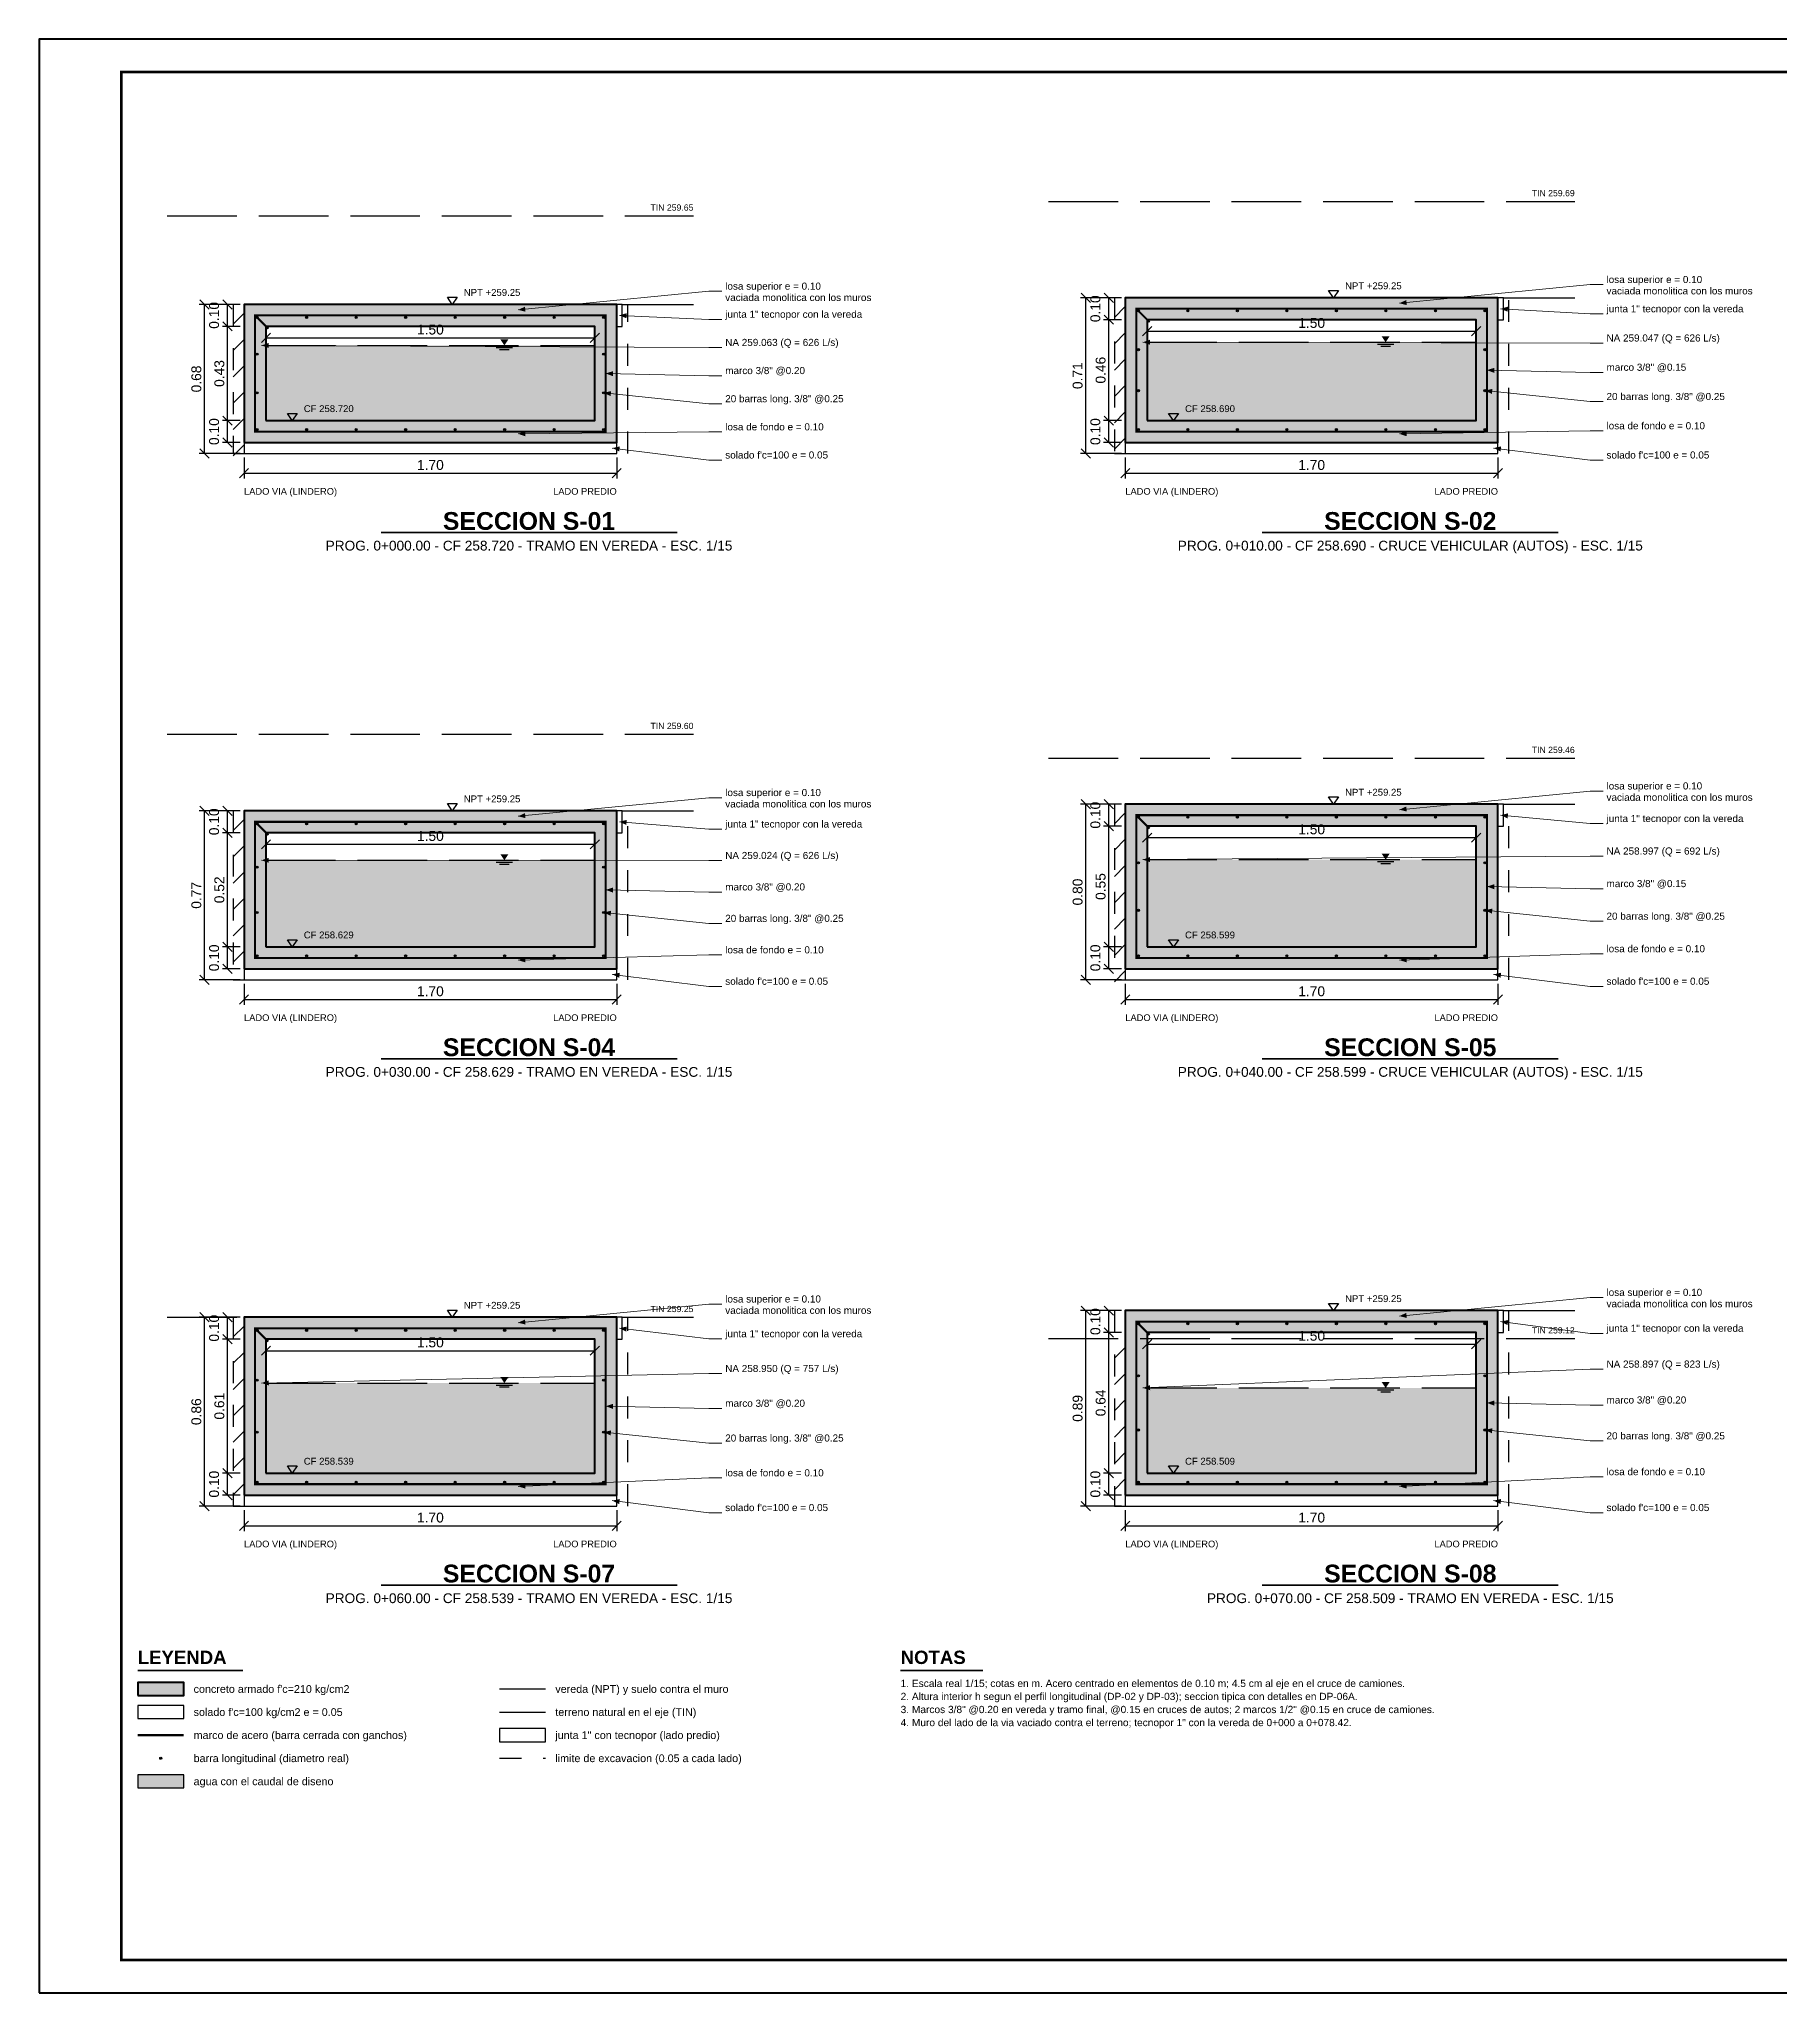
# Model space of a CAD drawing. Header units: metres. Extents: x -573 to 467, y -35 to 119.
# Drawn here: x 134.43 to 142.37, y 0 to 8.91 of the extents above; entities that cross this region are included whole.
import ezdxf
from ezdxf.enums import TextEntityAlignment as Align

# ---------------------------------------------------------------- set-up
doc = ezdxf.new("R2010")
doc.units = ezdxf.units.M
doc.header["$LTSCALE"] = 0.25
doc.linetypes.add('DASHED', pattern=[1.524, 1.27, -0.254])
doc.linetypes.add('HIDDEN', pattern=[0.375, 0.25, -0.125])
for name, color, linetype, lineweight in [('ACERO', 1, 'CONTINUOUS', 35), ('AGUA', 150, 'DASHED', 25), ('CONCRETO', 250, 'CONTINUOUS', 50), ('COTAS', 94, 'CONTINUOUS', 18), ('LLAMADAS', 30, 'CONTINUOUS', 18), ('MARCO', 7, 'CONTINUOUS', 50), ('TERRENO', 7, 'CONTINUOUS', 30), ('TITULOS', 160, 'CONTINUOUS', 35)]:
    doc.layers.add(name, color=color, linetype=linetype, lineweight=lineweight)
for name, color, linetype in [('ACERO-PUNTOS', 5, 'CONTINUOUS'), ('AGUA-SIMBOLO', 150, 'CONTINUOUS'), ('EXCAVACION', 8, 'HIDDEN'), ('JUNTAS', 8, 'DASHED'), ('LEYENDA', 7, 'CONTINUOUS'), ('NIVELES', 7, 'CONTINUOUS'), ('SOLADO', 8, 'CONTINUOUS'), ('TERRENO-EXISTENTE', 8, 'DASHED'), ('TEXTOS', 7, 'CONTINUOUS'), ('TEXTOS-NOTAS', 7, 'CONTINUOUS')]:
    doc.layers.add(name, color=color, linetype=linetype)
doc.layers.add('AGUA-RELLENO', color=150, linetype='CONTINUOUS', true_color=0xcde4f6)
doc.layers.add('CONCRETO-ACHURADO', color=8, linetype='CONTINUOUS', true_color=0xe2e2e2)
doc.styles.get("Standard").update_dxf_attribs({"font": 'arial.ttf'})
doc.styles.add('TITULOS', font='arialbd.ttf')
doc.dimstyles.new('COT-15', dxfattribs={"dimscale": 0.015, "dimtxt": 3, "dimasz": 2.2, "dimexe": 1.6, "dimexo": 1.2, "dimgap": 1, "dimtad": 1, "dimzin": 0, "dimdsep": 46, "dimtxsty": 'Standard', "dimtsz": 1.4, "dimcen": 2.5, "dimclrd": 256, "dimclre": 256, "dimclrt": 7, "dimazin": 3, "dimtfac": 1, "dimtmove": 0, "dimatfit": 3})

# ---------------------------------------------------------------- blocks, each defined once
blk = doc.blocks.new('SIMB-AGUA')
at = {"layer": 'AGUA-SIMBOLO'}
for p, q in [((-2.5, -0.6), (2.5, -0.6)), ((-1.5, -1.2), (1.5, -1.2))]:
    blk.add_line(p, q, dxfattribs=at)
blk.add_solid([(0, 0), (-1.2, 1.8), (1.2, 1.8)], dxfattribs=at)
blk = doc.blocks.new('ACERO-38')
at = {"layer": 'ACERO-PUNTOS'}
h = blk.add_hatch(color=5, dxfattribs=at)
h.dxf.hatch_style = 1
h.paths.add_polyline_path([(-0.00475, 0, 1), (0.00475, 0, 1)])
at = {"layer": 'ACERO-PUNTOS', "color": 5}
blk.add_circle((0, 0), 0.00475, dxfattribs=at)
blk = doc.blocks.new('_OBLIQUE')
at = {"color": 0, "linetype": 'BYBLOCK'}
blk.add_line((-0.5, -0.5), (0.5, 0.5), dxfattribs=at)
blk = doc.blocks.new('*D1')
for p, q in [((135.46, 7.582), (135.46, 7.5235)), ((136.96, 7.582), (136.96, 7.5235)), ((135.46, 7.5475), (136.96, 7.5475))]:
    blk.add_line(p, q)
at = {"layer": 'Defpoints'}
for p in [(135.46, 7.6), (136.96, 7.6), (135.46, 7.5475)]:
    blk.add_point(p, dxfattribs=at)
at = {"layer": 'COTAS', "xscale": 0.041999999999999996, "yscale": 0.041999999999999996}
for p in [(135.46, 7.5475), (136.96, 7.5475)]:
    blk.add_blockref('_OBLIQUE', p, dxfattribs=at)
at = {"layer": 'COTAS', "color": 7, "insert": (136.21, 7.585), "char_height": 0.045, "attachment_point": 5}
blk.add_mtext('1.50', dxfattribs=at)
blk = doc.blocks.new('SIMB-NIVEL')
at = {"layer": 'NIVELES'}
blk.add_line((-3, 0), (3, 0), dxfattribs=at)
blk.add_lwpolyline([(0, 0), (-1.5, 2.2), (1.5, 2.2)], close=True, dxfattribs=at)

msp = doc.modelspace()

# ---------------------------------------------------------------- hatches: boundary and pattern name
at = {"layer": 'AGUA-RELLENO', "true_color": 0xcde4f6}
h = msp.add_hatch(color=7, dxfattribs=at)
h.dxf.hatch_style = 1
h.paths.add_polyline_path([(135.46, 7.17), (136.96, 7.17), (136.96, 7.513), (135.46, 7.513)])
h = msp.add_hatch(color=7, dxfattribs=at)
h.dxf.hatch_style = 1
h.paths.add_polyline_path([(139.48, 7.17), (140.98, 7.17), (140.98, 7.5275), (139.48, 7.5275)])
h = msp.add_hatch(color=7, dxfattribs=at)
h.dxf.hatch_style = 1
h.paths.add_polyline_path([(139.48, 4.77), (140.98, 4.77), (140.98, 5.1681), (139.48, 5.1681)])
h = msp.add_hatch(color=7, dxfattribs=at)
h.dxf.hatch_style = 1
h.paths.add_polyline_path([(135.46, 4.77), (136.96, 4.77), (136.96, 5.1651), (135.46, 5.1651)])
h = msp.add_hatch(color=7, dxfattribs=at)
h.dxf.hatch_style = 1
h.paths.add_polyline_path([(135.46, 2.37), (136.96, 2.37), (136.96, 2.7812), (135.46, 2.7812)])
h = msp.add_hatch(color=7, dxfattribs=at)
h.dxf.hatch_style = 1
h.paths.add_polyline_path([(139.48, 2.37), (140.98, 2.37), (140.98, 2.7587), (139.48, 2.7587)])
h = msp.add_hatch(color=7, dxfattribs=at)
h.dxf.hatch_style = 1
h.paths.add_polyline_path([(134.875, 0.9348), (135.085, 0.9348), (135.085, 0.9948), (134.875, 0.9948)])
at = {"layer": 'CONCRETO-ACHURADO', "true_color": 0xe2e2e2}
h = msp.add_hatch(color=7, dxfattribs=at)
h.dxf.hatch_style = 1
h.paths.add_polyline_path([(135.36, 7.07), (137.06, 7.07), (137.06, 7.7), (135.36, 7.7)])
h.paths.add_polyline_path([(135.46, 7.17), (136.96, 7.17), (136.96, 7.6), (135.46, 7.6)], flags=16)
h = msp.add_hatch(color=7, dxfattribs=at)
h.dxf.hatch_style = 1
h.paths.add_polyline_path([(139.38, 7.07), (141.08, 7.07), (141.08, 7.7302), (139.38, 7.7302)])
h.paths.add_polyline_path([(139.48, 7.17), (140.98, 7.17), (140.98, 7.6302), (139.48, 7.6302)], flags=16)
h = msp.add_hatch(color=7, dxfattribs=at)
h.dxf.hatch_style = 1
h.paths.add_polyline_path([(135.36, 4.67), (137.06, 4.67), (137.06, 5.3906), (135.36, 5.3906)])
h.paths.add_polyline_path([(135.46, 4.77), (136.96, 4.77), (136.96, 5.2906), (135.46, 5.2906)], flags=16)
h = msp.add_hatch(color=7, dxfattribs=at)
h.dxf.hatch_style = 1
h.paths.add_polyline_path([(139.38, 4.67), (141.08, 4.67), (141.08, 5.4208), (139.38, 5.4208)])
h.paths.add_polyline_path([(139.48, 4.77), (140.98, 4.77), (140.98, 5.3208), (139.48, 5.3208)], flags=16)
h = msp.add_hatch(color=7, dxfattribs=at)
h.dxf.hatch_style = 1
h.paths.add_polyline_path([(135.36, 2.27), (137.06, 2.27), (137.06, 3.0812), (135.36, 3.0812)])
h.paths.add_polyline_path([(135.46, 2.37), (136.96, 2.37), (136.96, 2.9812), (135.46, 2.9812)], flags=16)
h = msp.add_hatch(color=7, dxfattribs=at)
h.dxf.hatch_style = 1
h.paths.add_polyline_path([(139.38, 2.27), (141.08, 2.27), (141.08, 3.1114), (139.38, 3.1114)])
h.paths.add_polyline_path([(139.48, 2.37), (140.98, 2.37), (140.98, 3.0114), (139.48, 3.0114)], flags=16)
h = msp.add_hatch(color=7, dxfattribs=at)
h.dxf.hatch_style = 1
h.paths.add_polyline_path([(134.875, 1.356), (135.085, 1.356), (135.085, 1.416), (134.875, 1.416)])

# ---------------------------------------------------------------- linework, layer by layer
at = {"layer": 'ACERO', "const_width": 0.0095}
for points in [[(139.43, 7.12), (141.03, 7.12), (141.03, 7.6802), (139.43, 7.6802)], [(135.41, 7.12), (137.01, 7.12), (137.01, 7.65), (135.41, 7.65)], [(139.43, 4.72), (141.03, 4.72), (141.03, 5.3708), (139.43, 5.3708)], [(135.41, 4.72), (137.01, 4.72), (137.01, 5.3406), (135.41, 5.3406)], [(135.41, 2.32), (137.01, 2.32), (137.01, 3.0312), (135.41, 3.0312)], [(139.43, 2.32), (141.03, 2.32), (141.03, 3.0614), (139.43, 3.0614)]]:
    msp.add_lwpolyline(points, close=True, dxfattribs=at)
at = {"layer": 'ACERO'}
for points, const_width in [([(139.43, 7.6802), (139.4909, 7.6193)], 0.0095), ([(139.43, 7.6802), (139.4909, 7.6193)], 0.0095), ([(135.41, 7.65), (135.4709, 7.5891)], 0.0095), ([(135.41, 7.65), (135.4709, 7.5891)], 0.0095), ([(139.43, 5.3708), (139.4909, 5.3099)], 0.0095), ([(139.43, 5.3708), (139.4909, 5.3099)], 0.0095), ([(135.41, 5.3406), (135.4709, 5.2797)], 0.0095), ([(135.41, 5.3406), (135.4709, 5.2797)], 0.0095), ([(135.41, 3.0312), (135.4709, 2.9703)], 0.0095), ([(135.41, 3.0312), (135.4709, 2.9703)], 0.0095), ([(139.43, 3.0614), (139.4909, 3.0005)], 0.0095), ([(139.43, 3.0614), (139.4909, 3.0005)], 0.0095), ([(134.875, 1.1754), (135.085, 1.1754)], 0.0105)]:
    msp.add_lwpolyline(points, dxfattribs=dict(at, const_width=const_width))
at = {"layer": 'AGUA'}
for p, q in [((135.46, 7.513), (136.96, 7.513)), ((139.48, 7.5275), (140.98, 7.5275)), ((139.48, 5.1681), (140.98, 5.1681)), ((135.46, 5.1651), (136.96, 5.1651)), ((135.46, 2.7812), (136.96, 2.7812)), ((139.48, 2.7587), (140.98, 2.7587))]:
    msp.add_line(p, q, dxfattribs=at)
at = {"layer": 'AGUA-RELLENO'}
msp.add_lwpolyline([(134.875, 0.9348), (135.085, 0.9348), (135.085, 0.9948), (134.875, 0.9948)], close=True, dxfattribs=at)
at = {"layer": 'CONCRETO'}
for points in [[(135.36, 7.07), (137.06, 7.07), (137.06, 7.7), (135.36, 7.7)], [(139.38, 7.07), (141.08, 7.07), (141.08, 7.7302), (139.38, 7.7302)], [(135.46, 7.17), (136.96, 7.17), (136.96, 7.6), (135.46, 7.6)], [(139.48, 7.17), (140.98, 7.17), (140.98, 7.6302), (139.48, 7.6302)], [(135.36, 4.67), (137.06, 4.67), (137.06, 5.3906), (135.36, 5.3906)], [(139.38, 4.67), (141.08, 4.67), (141.08, 5.4208), (139.38, 5.4208)], [(135.46, 4.77), (136.96, 4.77), (136.96, 5.2906), (135.46, 5.2906)], [(139.48, 4.77), (140.98, 4.77), (140.98, 5.3208), (139.48, 5.3208)], [(135.36, 2.27), (137.06, 2.27), (137.06, 3.0812), (135.36, 3.0812)], [(139.38, 2.27), (141.08, 2.27), (141.08, 3.1114), (139.38, 3.1114)], [(135.46, 2.37), (136.96, 2.37), (136.96, 2.9812), (135.46, 2.9812)], [(139.48, 2.37), (140.98, 2.37), (140.98, 3.0114), (139.48, 3.0114)], [(134.875, 1.356), (135.085, 1.356), (135.085, 1.416), (134.875, 1.416)]]:
    msp.add_lwpolyline(points, close=True, dxfattribs=at)
at = {"layer": 'EXCAVACION'}
msp.add_line((136.525, 1.0701), (136.735, 1.0701), dxfattribs=at)
for points in [[(135.31, 7.7), (135.31, 7.02), (137.11, 7.02), (137.11, 7.7)], [(139.33, 7.7302), (139.33, 7.02), (141.13, 7.02), (141.13, 7.7302)], [(135.31, 5.3906), (135.31, 4.62), (137.11, 4.62), (137.11, 5.3906)], [(139.33, 5.4208), (139.33, 4.62), (141.13, 4.62), (141.13, 5.4208)], [(135.31, 3.0812), (135.31, 2.22), (137.11, 2.22), (137.11, 3.0812)], [(139.33, 3.1114), (139.33, 2.22), (141.13, 2.22), (141.13, 3.1114)]]:
    msp.add_lwpolyline(points, dxfattribs=at)
at = {"layer": 'JUNTAS'}
for points in [[(137.06, 7.6), (137.085, 7.6), (137.085, 7.7), (137.06, 7.7)], [(141.08, 7.6302), (141.105, 7.6302), (141.105, 7.7302), (141.08, 7.7302)], [(137.06, 5.2906), (137.085, 5.2906), (137.085, 5.3906), (137.06, 5.3906)], [(141.08, 5.3208), (141.105, 5.3208), (141.105, 5.4208), (141.08, 5.4208)], [(137.06, 2.9812), (137.085, 2.9812), (137.085, 3.0812), (137.06, 3.0812)], [(141.08, 3.0114), (141.105, 3.0114), (141.105, 3.1114), (141.08, 3.1114)], [(136.525, 1.1454), (136.735, 1.1454), (136.735, 1.2054), (136.525, 1.2054)]]:
    msp.add_lwpolyline(points, close=True, dxfattribs=at)
at = {"layer": 'LLAMADAS'}
for p, q in [((137.48, 7.76), (136.61, 7.675)), ((137.54, 7.76), (137.48, 7.76)), ((141.5, 7.7902), (140.63, 7.7052)), ((141.56, 7.7902), (141.5, 7.7902)), ((141.5, 7.6568), (141.092, 7.6802)), ((137.48, 7.6317), (137.072, 7.65)), ((137.54, 7.6317), (137.48, 7.6317)), ((141.56, 7.6568), (141.5, 7.6568)), ((137.48, 7.5033), (135.44, 7.513)), ((137.54, 7.5033), (137.48, 7.5033)), ((141.5, 7.5235), (139.46, 7.5275)), ((141.56, 7.5235), (141.5, 7.5235)), ((141.5, 7.3901), (141.03, 7.4001)), ((137.48, 7.375), (137.01, 7.385)), ((137.54, 7.375), (137.48, 7.375)), ((141.5, 7.2567), (141.0205, 7.3067)), ((141.56, 7.3901), (141.5, 7.3901)), ((137.48, 7.2467), (137.0005, 7.2967)), ((137.54, 7.2467), (137.48, 7.2467)), ((141.56, 7.2567), (141.5, 7.2567)), ((137.48, 7.1183), (136.61, 7.11)), ((137.48, 6.99), (137.04, 7.045)), ((137.54, 7.1183), (137.48, 7.1183)), ((141.5, 7.1234), (140.63, 7.11)), ((141.5, 6.99), (141.06, 7.045)), ((141.56, 7.1234), (141.5, 7.1234)), ((137.54, 6.99), (137.48, 6.99)), ((141.56, 6.99), (141.5, 6.99)), ((137.48, 5.4506), (136.61, 5.3656)), ((137.54, 5.4506), (137.48, 5.4506)), ((141.5, 5.4808), (140.63, 5.3958)), ((141.56, 5.4808), (141.5, 5.4808)), ((141.5, 5.3323), (141.092, 5.3708)), ((137.48, 5.3072), (137.072, 5.3406)), ((137.54, 5.3072), (137.48, 5.3072)), ((141.56, 5.3323), (141.5, 5.3323)), ((141.5, 5.1839), (139.46, 5.1681)), ((141.56, 5.1839), (141.5, 5.1839)), ((137.48, 5.1637), (135.44, 5.1651)), ((137.54, 5.1637), (137.48, 5.1637)), ((137.48, 5.0203), (137.01, 5.0303)), ((137.54, 5.0203), (137.48, 5.0203)), ((141.5, 5.0354), (141.03, 5.0454)), ((141.56, 5.0354), (141.5, 5.0354)), ((137.48, 4.8769), (137.0005, 4.9269)), ((141.5, 4.8869), (141.0205, 4.9369)), ((137.54, 4.8769), (137.48, 4.8769)), ((141.56, 4.8869), (141.5, 4.8869)), ((137.48, 4.7334), (136.61, 4.71)), ((137.54, 4.7334), (137.48, 4.7334)), ((141.5, 4.7385), (140.63, 4.71)), ((141.56, 4.7385), (141.5, 4.7385)), ((137.48, 4.59), (137.04, 4.645)), ((141.5, 4.59), (141.06, 4.645)), ((137.54, 4.59), (137.48, 4.59)), ((141.56, 4.59), (141.5, 4.59)), ((137.48, 3.1412), (136.61, 3.0562)), ((137.54, 3.1412), (137.48, 3.1412)), ((141.5, 3.1714), (140.63, 3.0864)), ((141.56, 3.1714), (141.5, 3.1714)), ((137.48, 2.9827), (137.072, 3.0312)), ((141.5, 3.0078), (141.092, 3.0614)), ((137.54, 2.9827), (137.48, 2.9827)), ((141.56, 3.0078), (141.5, 3.0078)), ((137.48, 2.8241), (135.44, 2.7812)), ((137.54, 2.8241), (137.48, 2.8241)), ((141.5, 2.8443), (139.46, 2.7587)), ((141.56, 2.8443), (141.5, 2.8443)), ((137.48, 2.6656), (137.01, 2.6756)), ((141.5, 2.6807), (141.03, 2.6907)), ((141.56, 2.6807), (141.5, 2.6807)), ((137.54, 2.6656), (137.48, 2.6656)), ((137.48, 2.5071), (137.0005, 2.5571)), ((137.54, 2.5071), (137.48, 2.5071)), ((141.5, 2.5171), (141.0205, 2.5671)), ((141.56, 2.5171), (141.5, 2.5171)), ((137.48, 2.3485), (136.61, 2.31)), ((137.54, 2.3485), (137.48, 2.3485)), ((141.5, 2.3536), (140.63, 2.31)), ((141.56, 2.3536), (141.5, 2.3536)), ((137.48, 2.19), (137.04, 2.245)), ((141.5, 2.19), (141.06, 2.245)), ((137.54, 2.19), (137.48, 2.19)), ((141.56, 2.19), (141.5, 2.19))]:
    msp.add_line(p, q, dxfattribs=at)
for points in [[(136.61, 7.675), (136.644, 7.6667), (136.6417, 7.6897)], [(140.63, 7.7052), (140.664, 7.6969), (140.6617, 7.7199)], [(141.092, 7.6802), (141.1243, 7.6668), (141.1256, 7.6898)], [(137.072, 7.65), (137.1044, 7.637), (137.1055, 7.6601)], [(135.44, 7.513), (135.4729, 7.5013), (135.4731, 7.5244)], [(139.46, 7.5275), (139.493, 7.5159), (139.493, 7.539)], [(137.01, 7.385), (137.0427, 7.3728), (137.0432, 7.3958)], [(141.03, 7.4001), (141.0627, 7.3878), (141.0632, 7.4109)], [(141.0205, 7.3067), (141.0521, 7.2918), (141.0545, 7.3148)], [(137.0005, 7.2967), (137.0321, 7.2818), (137.0345, 7.3047)], [(136.61, 7.11), (136.6431, 7.0988), (136.6429, 7.1219)], [(137.04, 7.045), (137.0713, 7.0294), (137.0742, 7.0524)], [(140.63, 7.11), (140.6632, 7.099), (140.6628, 7.1221)], [(141.06, 7.045), (141.0913, 7.0294), (141.0942, 7.0524)], [(136.61, 5.3656), (136.644, 5.3573), (136.6417, 5.3803)], [(137.072, 5.3406), (137.1039, 5.3264), (137.1058, 5.3494)], [(140.63, 5.3958), (140.664, 5.3875), (140.6617, 5.4105)], [(141.092, 5.3708), (141.1238, 5.3562), (141.1259, 5.3792)], [(135.44, 5.1651), (135.473, 5.1535), (135.473, 5.1766)], [(139.46, 5.1681), (139.4931, 5.1568), (139.4929, 5.1799)], [(137.01, 5.0303), (137.0427, 5.018), (137.0432, 5.0411)], [(141.03, 5.0454), (141.0627, 5.0331), (141.0632, 5.0562)], [(137.0005, 4.9269), (137.0321, 4.912), (137.0345, 4.9349)], [(141.0205, 4.9369), (141.0521, 4.922), (141.0545, 4.945)], [(136.61, 4.71), (136.6433, 4.6993), (136.6427, 4.7224)], [(140.63, 4.71), (140.6634, 4.6995), (140.6626, 4.7226)], [(137.04, 4.645), (137.0713, 4.6294), (137.0742, 4.6524)], [(141.06, 4.645), (141.0913, 4.6294), (141.0942, 4.6524)], [(136.61, 3.0562), (136.644, 3.0479), (136.6417, 3.0709)], [(137.072, 3.0312), (137.1034, 3.0158), (137.1061, 3.0388)], [(140.63, 3.0864), (140.664, 3.0781), (140.6617, 3.1011)], [(141.092, 3.0614), (141.1232, 3.0456), (141.1262, 3.0685)], [(135.44, 2.7812), (135.4732, 2.7703), (135.4727, 2.7934)], [(139.46, 2.7587), (139.4935, 2.7485), (139.4925, 2.7716)], [(137.01, 2.6756), (137.0427, 2.6633), (137.0432, 2.6864)], [(141.03, 2.6907), (141.0627, 2.6784), (141.0632, 2.7015)], [(137.0005, 2.5571), (137.0321, 2.5422), (137.0345, 2.5651)], [(141.0205, 2.5671), (141.0521, 2.5522), (141.0545, 2.5752)], [(136.61, 2.31), (136.6435, 2.2999), (136.6425, 2.323)], [(140.63, 2.31), (140.6635, 2.3001), (140.6624, 2.3232)], [(137.04, 2.245), (137.0713, 2.2294), (137.0742, 2.2524)], [(141.06, 2.245), (141.0913, 2.2294), (141.0942, 2.2524)]]:
    msp.add_solid(points, dxfattribs=at)
at = {"layer": 'MARCO'}
msp.add_lwpolyline([(134.425, 0), (147.04, 0), (147.04, 8.91), (134.425, 8.91)], close=True, dxfattribs=at)
at = {"layer": 'MARCO', "const_width": 0.012}
msp.add_lwpolyline([(134.8, 0.15), (146.89, 0.15), (146.89, 8.76), (134.8, 8.76)], close=True, dxfattribs=at)
at = {"layer": 'SOLADO'}
for points in [[(135.36, 7.02), (137.06, 7.02), (137.06, 7.07), (135.36, 7.07)], [(139.38, 7.02), (141.08, 7.02), (141.08, 7.07), (139.38, 7.07)], [(135.36, 4.62), (137.06, 4.62), (137.06, 4.67), (135.36, 4.67)], [(139.38, 4.62), (141.08, 4.62), (141.08, 4.67), (139.38, 4.67)], [(135.36, 2.22), (137.06, 2.22), (137.06, 2.27), (135.36, 2.27)], [(139.38, 2.22), (141.08, 2.22), (141.08, 2.27), (139.38, 2.27)], [(134.875, 1.2507), (135.085, 1.2507), (135.085, 1.3107), (134.875, 1.3107)]]:
    msp.add_lwpolyline(points, close=True, dxfattribs=at)
at = {"layer": 'TERRENO'}
for p, q in [((139.38, 7.6902), (139.33, 7.6402)), ((135.36, 7.66), (135.31, 7.61)), ((135.36, 7.54), (135.31, 7.49)), ((139.38, 7.5702), (139.33, 7.5202)), ((135.36, 7.42), (135.31, 7.37)), ((139.38, 7.4502), (139.33, 7.4002)), ((139.38, 7.3302), (139.33, 7.2802)), ((135.36, 7.3), (135.31, 7.25)), ((135.36, 7.18), (135.31, 7.13)), ((139.38, 7.2102), (139.33, 7.1602)), ((135.36, 7.06), (135.31, 7.01)), ((139.38, 7.0902), (139.33, 7.0402)), ((135.36, 5.3506), (135.31, 5.3006)), ((139.38, 5.3808), (139.33, 5.3308)), ((139.38, 5.2608), (139.33, 5.2108)), ((135.36, 5.2306), (135.31, 5.1806)), ((135.36, 5.1106), (135.31, 5.0606)), ((139.38, 5.1408), (139.33, 5.0908)), ((135.36, 4.9906), (135.31, 4.9406)), ((139.38, 5.0208), (139.33, 4.9708)), ((139.38, 4.9008), (139.33, 4.8508)), ((135.36, 4.8706), (135.31, 4.8206)), ((135.36, 4.7506), (135.31, 4.7006)), ((139.38, 4.7808), (139.33, 4.7308)), ((139.38, 4.6608), (139.33, 4.6108)), ((135.36, 3.0412), (135.31, 2.9912)), ((139.38, 2.9439), (139.33, 2.8939)), ((135.36, 2.9212), (135.31, 2.8712)), ((135.36, 2.8012), (135.31, 2.7512)), ((139.38, 2.8239), (139.33, 2.7739)), ((135.36, 2.6812), (135.31, 2.6312)), ((139.38, 2.7039), (139.33, 2.6539)), ((135.36, 2.5612), (135.31, 2.5112)), ((139.38, 2.5839), (139.33, 2.5339)), ((135.36, 2.4412), (135.31, 2.3912)), ((139.38, 2.4639), (139.33, 2.4139)), ((135.36, 2.3212), (135.31, 2.2712)), ((139.38, 2.3439), (139.33, 2.2939)), ((136.525, 1.386), (136.735, 1.386))]:
    msp.add_line(p, q, dxfattribs=at)
for points in [[(137.085, 7.7), (137.41, 7.7)], [(141.105, 7.7302), (141.43, 7.7302)], [(137.085, 5.3906), (137.41, 5.3906)], [(141.105, 5.4208), (141.43, 5.4208)], [(137.085, 3.0812), (137.41, 3.0812)], [(141.105, 3.1114), (141.43, 3.1114)]]:
    msp.add_lwpolyline(points, dxfattribs=at)
at = {"layer": 'TERRENO-EXISTENTE'}
msp.add_line((136.525, 1.2807), (136.735, 1.2807), dxfattribs=at)
for points in [[(139.03, 8.1697), (141.43, 8.1697)], [(135.01, 8.104), (137.41, 8.104)], [(135.01, 5.7401), (137.41, 5.7401)], [(139.03, 5.6308), (141.43, 5.6308)], [(135.01, 3.0812), (137.41, 3.0812)], [(139.03, 2.9839), (141.43, 2.9839)]]:
    msp.add_lwpolyline(points, dxfattribs=at)
at = {"layer": 'TITULOS'}
for p, q in [((135.985, 6.66), (137.335, 6.66)), ((140.005, 6.66), (141.355, 6.66)), ((135.985, 4.26), (137.335, 4.26)), ((140.005, 4.26), (141.355, 4.26)), ((135.985, 1.86), (137.335, 1.86)), ((140.005, 1.86), (141.355, 1.86)), ((134.875, 1.47), (135.355, 1.47)), ((138.355, 1.47), (138.73, 1.47))]:
    msp.add_line(p, q, dxfattribs=at)

# ---------------------------------------------------------------- block references
for p in [(139.4395, 7.6707), (139.6654, 7.6707), (139.8912, 7.6707), (140.1171, 7.6707), (140.3429, 7.6707), (140.5688, 7.6707), (140.7946, 7.6707), (141.0205, 7.6707), (135.4195, 7.6405), (135.6454, 7.6405), (135.8712, 7.6405), (136.0971, 7.6405), (136.3229, 7.6405), (136.5488, 7.6405), (136.7746, 7.6405), (137.0005, 7.6405), (139.4395, 7.4935), (141.0205, 7.4935), (135.4195, 7.4733), (137.0005, 7.4733), (139.4395, 7.3067), (141.0205, 7.3067), (135.4195, 7.2967), (137.0005, 7.2967), (135.4195, 7.1295), (135.6454, 7.1295), (135.8712, 7.1295), (136.0971, 7.1295), (136.3229, 7.1295), (136.5488, 7.1295), (136.7746, 7.1295), (137.0005, 7.1295), (139.4395, 7.1295), (139.6654, 7.1295), (139.8912, 7.1295), (140.1171, 7.1295), (140.3429, 7.1295), (140.5688, 7.1295), (140.7946, 7.1295), (141.0205, 7.1295), (139.4395, 5.3613), (139.6654, 5.3613), (139.8912, 5.3613), (140.1171, 5.3613), (140.3429, 5.3613), (140.5688, 5.3613), (140.7946, 5.3613), (141.0205, 5.3613), (135.4195, 5.3311), (135.6454, 5.3311), (135.8712, 5.3311), (136.0971, 5.3311), (136.3229, 5.3311), (136.5488, 5.3311), (136.7746, 5.3311), (137.0005, 5.3311), (135.4195, 5.1337), (137.0005, 5.1337), (139.4395, 5.1539), (141.0205, 5.1539), (135.4195, 4.9269), (137.0005, 4.9269), (139.4395, 4.9369), (141.0205, 4.9369), (135.4195, 4.7295), (135.6454, 4.7295), (135.8712, 4.7295), (136.0971, 4.7295), (136.3229, 4.7295), (136.5488, 4.7295), (136.7746, 4.7295), (137.0005, 4.7295), (139.4395, 4.7295), (139.6654, 4.7295), (139.8912, 4.7295), (140.1171, 4.7295), (140.3429, 4.7295), (140.5688, 4.7295), (140.7946, 4.7295), (141.0205, 4.7295), (139.4395, 3.0519), (139.6654, 3.0519), (139.8912, 3.0519), (140.1171, 3.0519), (140.3429, 3.0519), (140.5688, 3.0519), (140.7946, 3.0519), (141.0205, 3.0519), (135.4195, 3.0217), (135.6454, 3.0217), (135.8712, 3.0217), (136.0971, 3.0217), (136.3229, 3.0217), (136.5488, 3.0217), (136.7746, 3.0217), (137.0005, 3.0217), (135.4195, 2.7941), (137.0005, 2.7941), (139.4395, 2.8143), (141.0205, 2.8143), (135.4195, 2.5571), (137.0005, 2.5571), (139.4395, 2.5671), (141.0205, 2.5671), (135.4195, 2.3295), (135.6454, 2.3295), (135.8712, 2.3295), (136.0971, 2.3295), (136.3229, 2.3295), (136.5488, 2.3295), (136.7746, 2.3295), (137.0005, 2.3295), (139.4395, 2.3295), (139.6654, 2.3295), (139.8912, 2.3295), (140.1171, 2.3295), (140.3429, 2.3295), (140.5688, 2.3295), (140.7946, 2.3295), (141.0205, 2.3295)]:
    msp.add_blockref('ACERO-38', p)
at = {"xscale": 0.015, "yscale": 0.015}
for p in [(136.5475, 7.513), (140.5675, 7.5275), (136.5475, 5.1651), (140.5675, 5.1681), (136.5475, 2.7812), (140.5675, 2.7587)]:
    msp.add_blockref('SIMB-AGUA', p, dxfattribs=at)
at = {"layer": 'ACERO-PUNTOS'}
msp.add_blockref('ACERO-38', (134.98, 1.0701), dxfattribs=at)
at = {"layer": 'NIVELES', "xscale": 0.015, "yscale": 0.015}
for p in [(140.33, 7.7302), (136.31, 7.7), (135.58, 7.17), (139.6, 7.17), (140.33, 5.4208), (136.31, 5.3906), (135.58, 4.77), (139.6, 4.77), (140.33, 3.1114), (136.31, 3.0812), (135.58, 2.37), (139.6, 2.37)]:
    msp.add_blockref('SIMB-NIVEL', p, dxfattribs=at)

# ---------------------------------------------------------------- texts
at = {"layer": 'LEYENDA'}
for s, p in [("concreto armado f'c=210 kg/cm2", (135.13, 1.386)), ('vereda (NPT) y suelo contra el muro', (136.78, 1.386)), ("solado f'c=100 kg/cm2 e = 0.05", (135.13, 1.2807)), ('terreno natural en el eje (TIN)', (136.78, 1.2807)), ('marco de acero (barra cerrada con ganchos)', (135.13, 1.1754)), ('junta 1" con tecnopor (lado predio)', (136.78, 1.1754)), ('barra longitudinal (diametro real)', (135.13, 1.0701)), ('limite de excavacion (0.05 a cada lado)', (136.78, 1.0701)), ('agua con el caudal de diseno', (135.13, 0.9648))]:
    msp.add_text(s, height=0.0351, dxfattribs=at).set_placement(p, align=Align.MIDDLE_LEFT)
at = {"layer": 'NIVELES'}
for s, p in [('NPT +259.25', (136.3625, 7.739)), ('NPT +259.25', (140.3825, 7.7692)), ('CF 258.720', (135.6325, 7.209)), ('CF 258.690', (139.6525, 7.209)), ('NPT +259.25', (136.3625, 5.4296)), ('NPT +259.25', (140.3825, 5.4598)), ('CF 258.629', (135.6325, 4.809)), ('CF 258.599', (139.6525, 4.809)), ('NPT +259.25', (136.3625, 3.1202)), ('NPT +259.25', (140.3825, 3.1504)), ('CF 258.539', (135.6325, 2.409)), ('CF 258.509', (139.6525, 2.409))]:
    msp.add_text(s, height=0.0312, dxfattribs=at).set_placement(p)
at = {"layer": 'TEXTOS'}
for s, p in [('TIN 259.69', (141.43, 8.1847)), ('TIN 259.65', (137.41, 8.119)), ('TIN 259.60', (137.41, 5.7551)), ('TIN 259.46', (141.43, 5.6458)), ('TIN 259.25', (137.41, 3.0962)), ('TIN 259.12', (141.43, 2.9989))]:
    msp.add_text(s, height=0.02835, dxfattribs=at).set_placement(p, align=Align.BOTTOM_RIGHT)
for s, p in [('losa superior e = 0.10', (137.555, 7.7672)), ('vaciada monolitica con los muros', (141.575, 7.7456)), ('losa superior e = 0.10', (141.575, 7.7974)), ('junta 1" tecnopor con la vereda', (137.555, 7.6389)), ('vaciada monolitica con los muros', (137.555, 7.7154)), ('junta 1" tecnopor con la vereda', (141.575, 7.664)), ('NA 259.063 (Q = 626 L/s)', (137.555, 7.5105)), ('NA 259.047 (Q = 626 L/s)', (141.575, 7.5307)), ('marco 3/8" @0.20', (137.555, 7.3822)), ('marco 3/8" @0.15', (141.575, 7.3973)), ('20 barras long. 3/8" @0.25', (137.555, 7.2539)), ('20 barras long. 3/8" @0.25', (141.575, 7.2639)), ('losa de fondo e = 0.10', (137.555, 7.1255)), ('losa de fondo e = 0.10', (141.575, 7.1306)), ("solado f'c=100 e = 0.05", (137.555, 6.9972)), ("solado f'c=100 e = 0.05", (141.575, 6.9972)), ('vaciada monolitica con los muros', (137.555, 5.406)), ('losa superior e = 0.10', (137.555, 5.4578)), ('vaciada monolitica con los muros', (141.575, 5.4362)), ('losa superior e = 0.10', (141.575, 5.488)), ('junta 1" tecnopor con la vereda', (137.555, 5.3144)), ('junta 1" tecnopor con la vereda', (141.575, 5.3395)), ('NA 259.024 (Q = 626 L/s)', (137.555, 5.1709)), ('NA 258.997 (Q = 692 L/s)', (141.575, 5.1911)), ('marco 3/8" @0.20', (137.555, 5.0275)), ('marco 3/8" @0.15', (141.575, 5.0426)), ('20 barras long. 3/8" @0.25', (137.555, 4.8841)), ('20 barras long. 3/8" @0.25', (141.575, 4.8941)), ('losa de fondo e = 0.10', (137.555, 4.7406)), ('losa de fondo e = 0.10', (141.575, 4.7457)), ("solado f'c=100 e = 0.05", (137.555, 4.5972)), ("solado f'c=100 e = 0.05", (141.575, 4.5972)), ('losa superior e = 0.10', (141.575, 3.1786)), ('vaciada monolitica con los muros', (137.555, 3.0966)), ('losa superior e = 0.10', (137.555, 3.1484)), ('vaciada monolitica con los muros', (141.575, 3.1267)), ('junta 1" tecnopor con la vereda', (141.575, 3.015)), ('junta 1" tecnopor con la vereda', (137.555, 2.9899)), ('NA 258.950 (Q = 757 L/s)', (137.555, 2.8313)), ('NA 258.897 (Q = 823 L/s)', (141.575, 2.8515)), ('marco 3/8" @0.20', (137.555, 2.6728)), ('marco 3/8" @0.20', (141.575, 2.6879)), ('20 barras long. 3/8" @0.25', (137.555, 2.5143)), ('20 barras long. 3/8" @0.25', (141.575, 2.5243)), ('losa de fondo e = 0.10', (137.555, 2.3557)), ('losa de fondo e = 0.10', (141.575, 2.3608)), ("solado f'c=100 e = 0.05", (137.555, 2.1972)), ("solado f'c=100 e = 0.05", (141.575, 2.1972))]:
    msp.add_text(s, height=0.0324, dxfattribs=at).set_placement(p)
for p in [(135.36, 6.8625), (139.38, 6.8625), (135.36, 4.4625), (139.38, 4.4625), (135.36, 2.0625), (139.38, 2.0625)]:
    msp.add_text('LADO VIA (LINDERO)', height=0.030375, dxfattribs=at).set_placement(p, align=Align.TOP_LEFT)
for p in [(137.06, 6.8625), (141.08, 6.8625), (137.06, 4.4625), (141.08, 4.4625), (137.06, 2.0625), (141.08, 2.0625)]:
    msp.add_text('LADO PREDIO', height=0.030375, dxfattribs=at).set_placement(p, align=Align.TOP_RIGHT)
for s, p in [('PROG. 0+000.00 - CF 258.720 - TRAMO EN VEREDA - ESC. 1/15', (136.66, 6.6)), ('PROG. 0+010.00 - CF 258.690 - CRUCE VEHICULAR (AUTOS) - ESC. 1/15', (140.68, 6.6)), ('PROG. 0+030.00 - CF 258.629 - TRAMO EN VEREDA - ESC. 1/15', (136.66, 4.2)), ('PROG. 0+040.00 - CF 258.599 - CRUCE VEHICULAR (AUTOS) - ESC. 1/15', (140.68, 4.2)), ('PROG. 0+060.00 - CF 258.539 - TRAMO EN VEREDA - ESC. 1/15', (136.66, 1.8)), ('PROG. 0+070.00 - CF 258.509 - TRAMO EN VEREDA - ESC. 1/15', (140.68, 1.8))]:
    msp.add_text(s, height=0.04455, dxfattribs=at).set_placement(p, align=Align.MIDDLE_CENTER)
at = {"layer": 'TEXTOS-NOTAS'}
for s, p in [('1. Escala real 1/15; cotas en m. Acero centrado en elementos de 0.10 m; 4.5 cm al eje en el cruce de camiones.', (138.355, 1.395)), ('2. Altura interior h segun el perfil longitudinal (DP-02 y DP-03); seccion tipica con detalles en DP-06A.', (138.355, 1.3355)), ('4. Muro del lado de la via vaciado contra el terreno; tecnopor 1" con la vereda de 0+000 a 0+078.42.', (138.355, 1.2165)), ('3. Marcos 3/8" @0.20 en vereda y tramo final, @0.15 en cruces de autos; 2 marcos 1/2" @0.15 en cruce de camiones.', (138.355, 1.276))]:
    msp.add_text(s, height=0.03315, dxfattribs=at).set_placement(p)
at = {"layer": 'TITULOS', "style": 'TITULOS'}
for s, p in [('SECCION S-01', (136.66, 6.7125)), ('SECCION S-02', (140.68, 6.7125)), ('SECCION S-04', (136.66, 4.3125)), ('SECCION S-05', (140.68, 4.3125)), ('SECCION S-07', (136.66, 1.9125)), ('SECCION S-08', (140.68, 1.9125))]:
    msp.add_text(s, height=0.081, dxfattribs=at).set_placement(p, align=Align.MIDDLE_CENTER)
for s, p in [('LEYENDA', (134.875, 1.5)), ('NOTAS', (138.355, 1.5))]:
    msp.add_text(s, height=0.06075, dxfattribs=at).set_placement(p)

# ---------------------------------------------------------------- dimensions: what is measured, and where the dimension line sits
at = {"layer": 'COTAS'}
for base, p1, p2 in [((135.18, 7.02), (135.36, 7.02), (135.36, 7.7)), ((135.285, 7.6), (135.36, 7.6), (135.36, 7.7)), ((139.2, 7.02), (139.38, 7.02), (139.38, 7.7302)), ((139.305, 7.6302), (139.38, 7.6302), (139.38, 7.7302)), ((135.285, 7.17), (135.36, 7.17), (135.36, 7.6)), ((139.305, 7.17), (139.38, 7.17), (139.38, 7.6302)), ((135.285, 7.07), (135.36, 7.07), (135.36, 7.17)), ((139.305, 7.07), (139.38, 7.07), (139.38, 7.17)), ((139.2, 4.62), (139.38, 4.62), (139.38, 5.4208)), ((139.305, 5.3208), (139.38, 5.3208), (139.38, 5.4208)), ((135.18, 4.62), (135.36, 4.62), (135.36, 5.3906)), ((135.285, 5.2906), (135.36, 5.2906), (135.36, 5.3906)), ((135.285, 4.77), (135.36, 4.77), (135.36, 5.2906)), ((139.305, 4.77), (139.38, 4.77), (139.38, 5.3208)), ((135.285, 4.67), (135.36, 4.67), (135.36, 4.77)), ((139.305, 4.67), (139.38, 4.67), (139.38, 4.77)), ((139.2, 2.22), (139.38, 2.22), (139.38, 3.1114)), ((139.305, 3.0114), (139.38, 3.0114), (139.38, 3.1114)), ((135.18, 2.22), (135.36, 2.22), (135.36, 3.0812)), ((135.285, 2.9812), (135.36, 2.9812), (135.36, 3.0812)), ((139.305, 2.37), (139.38, 2.37), (139.38, 3.0114)), ((135.285, 2.37), (135.36, 2.37), (135.36, 2.9812)), ((135.285, 2.27), (135.36, 2.27), (135.36, 2.37)), ((139.305, 2.27), (139.38, 2.27), (139.38, 2.37))]:
    msp.add_linear_dim(base=base, p1=p1, p2=p2, angle=90, dimstyle='COT-15', dxfattribs=at).render()
dim = msp.add_linear_dim(base=(135.46, 7.5475), p1=(135.46, 7.6), p2=(136.96, 7.6), dimstyle='COT-15', dxfattribs=at)
dim.commit()
dim.dimension.update_dxf_attribs({"geometry": '*D1', "text_midpoint": (136.21, 7.585)})
for base, p1, p2 in [((139.48, 7.5777), (139.48, 7.6302), (140.98, 7.6302)), ((135.36, 6.93), (135.36, 7.02), (137.06, 7.02)), ((139.38, 6.93), (139.38, 7.02), (141.08, 7.02)), ((135.46, 5.2381), (135.46, 5.2906), (136.96, 5.2906)), ((139.48, 5.2683), (139.48, 5.3208), (140.98, 5.3208)), ((135.36, 4.53), (135.36, 4.62), (137.06, 4.62)), ((139.38, 4.53), (139.38, 4.62), (141.08, 4.62)), ((135.46, 2.9287), (135.46, 2.9812), (136.96, 2.9812)), ((139.48, 2.9589), (139.48, 3.0114), (140.98, 3.0114)), ((135.36, 2.13), (135.36, 2.22), (137.06, 2.22)), ((139.38, 2.13), (139.38, 2.22), (141.08, 2.22))]:
    msp.add_linear_dim(base=base, p1=p1, p2=p2, dimstyle='COT-15', dxfattribs=at).render()

doc.saveas('drawing.dxf')
